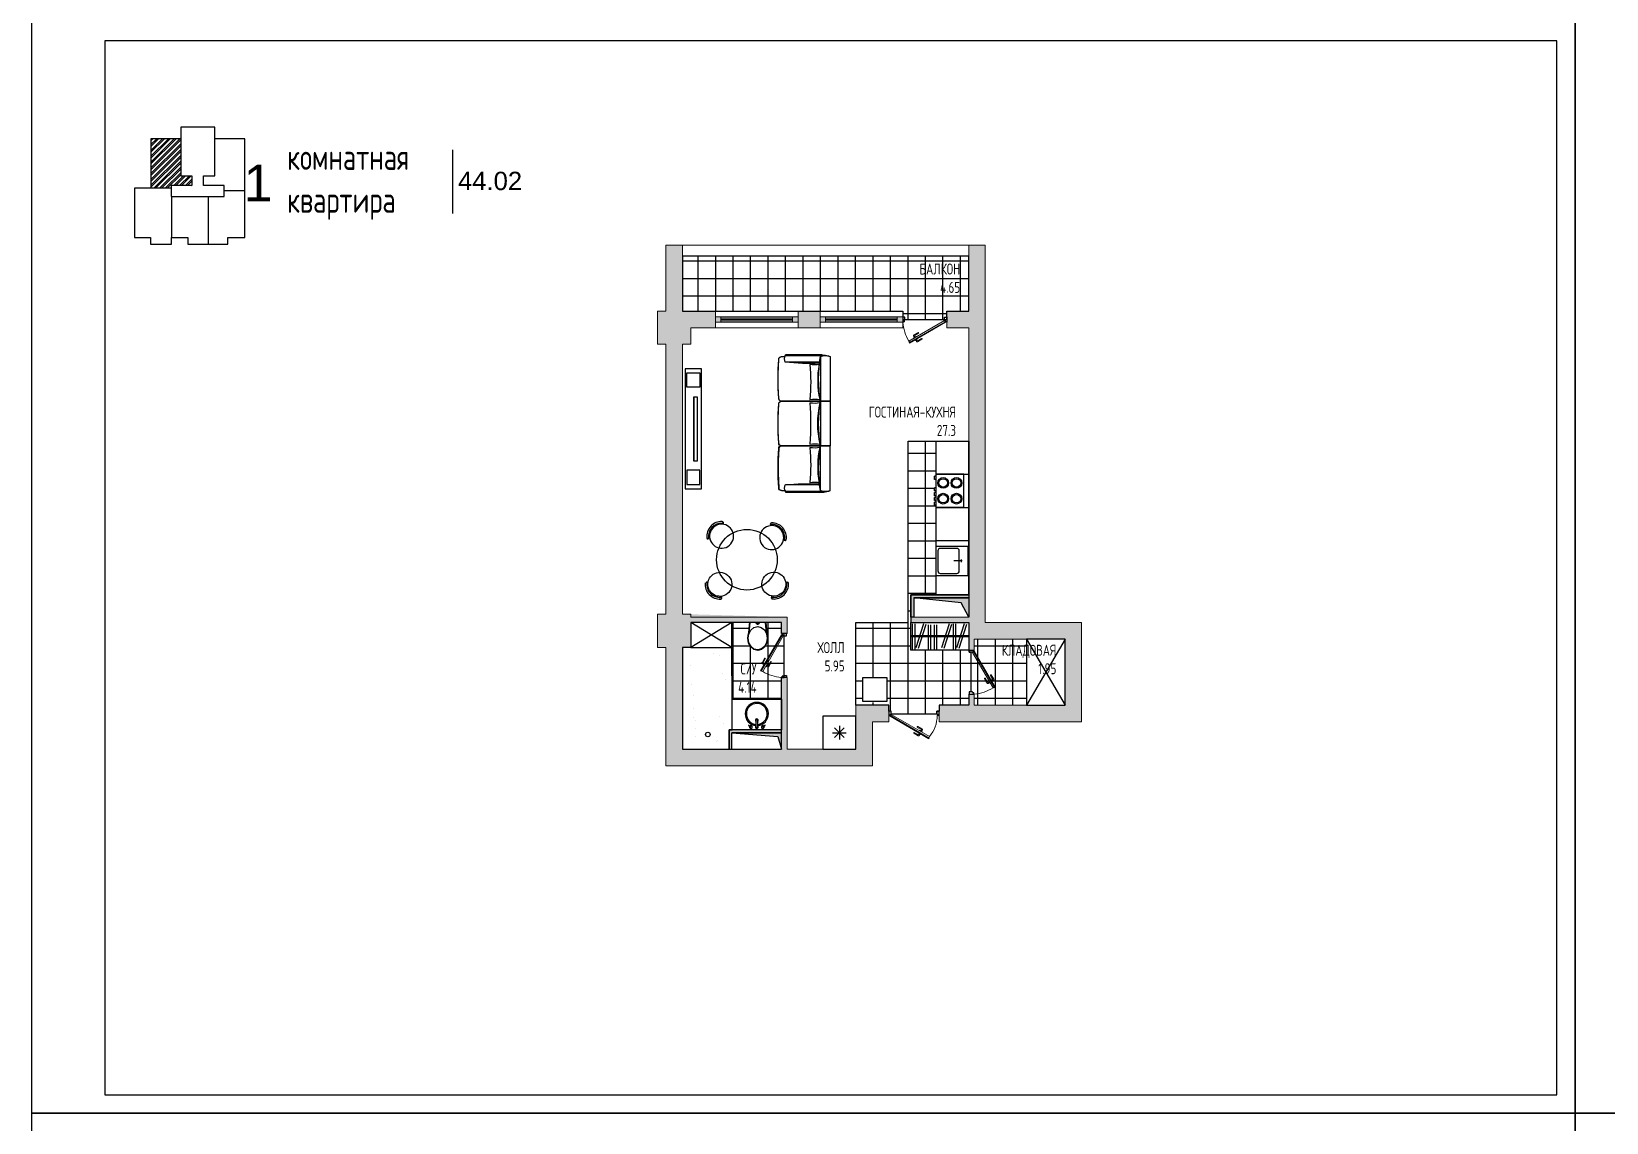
# Model space of a CAD drawing. Header units: millimetres. Extents: x -7516 to 14738, y -3327 to 3625.
# Drawn here: x 3179 to 3608, y 3028.3 to 3325.3 of the extents above; entities that cross this region are included whole.
import ezdxf

# ---------------------------------------------------------------- set-up
doc = ezdxf.new("R2010")
doc.units = ezdxf.units.MM
doc.header["$LTSCALE"] = 1.5
for name, color, linetype in [('КАНАЛЫ', 253, 'Continuous'), ('кафель', 9, 'Continuous'), ('МЕБЕЛЬ ОСНОВ', 7, 'Continuous'), ('Основные тонкие', 7, 'Continuous'), ('ПАРКЕТ', 9, 'Continuous')]:
    doc.layers.add(name, color=color, linetype=linetype)
for name, color, linetype, lineweight in [('новый план', 6, 'Continuous', 30), ('ОКНА', 130, 'Continuous', 30), ('СТЕНЫ', 30, 'Continuous', 30)]:
    doc.layers.add(name, color=color, linetype=linetype, lineweight=lineweight)
doc.styles.add('ARIAL', font='arial.ttf')
doc.styles.add('style1', font='txt.shx', dxfattribs={"width": 0.7, "height": 2.5})
doc.styles.add('СГЕНЕРИР_СТИЛЬ_1', font='txt.shx', dxfattribs={"width": 0.7})
pattern_1 = [(90, (-3907, -2194.9834), (-4.7625, 0), []), (180, (-3907, -2194.9834), (-3e-16, -4.7625), [])]

# ---------------------------------------------------------------- blocks, each defined once
blk = doc.blocks.new('двери наружные')
at = {"color": 0}
for p, q in [((3657.41, 2612.77), (3657.91, 2612.77)), ((3657.46, 2612.57), (3657.46, 2612.77)), ((3657.46, 2612.77), (3657.86, 2612.77)), ((3657.86, 2612.77), (3657.86, 2612.62)), ((3657.73, 2612.57), (3657.46, 2612.57)), ((3657.73, 2612.62), (3657.86, 2612.62)), ((3657.73, 2608.42), (3657.46, 2608.42)), ((3657.46, 2608.42), (3657.46, 2608.22)), ((3657.41, 2608.22), (3657.91, 2608.22)), ((3657.46, 2608.22), (3657.86, 2608.22)), ((3657.73, 2608.37), (3657.86, 2608.37)), ((3657.86, 2608.22), (3657.86, 2608.37))]:
    blk.add_line(p, q, dxfattribs=at)
at = {"color": 0, "lineweight": 9}
for p, q in [((3657.73, 2612.62), (3657.73, 2612.57)), ((3657.75, 2608.44), (3659.76, 2611.92)), ((3657.92, 2608.33), (3659.96, 2611.86)), ((3659.3, 2611.18), (3659.17, 2611.25)), ((3659.19, 2611), (3659.34, 2611.25)), ((3659.34, 2611.25), (3659.36, 2611.24)), ((3659.88, 2611.86), (3659.76, 2611.92)), ((3659.07, 2611.22), (3658.85, 2610.84)), ((3659.13, 2611.18), (3658.92, 2610.8)), ((3659.26, 2611.11), (3659.13, 2611.18)), ((3659.22, 2610.98), (3659.19, 2611)), ((3659.3, 2611.18), (3659.24, 2611.21)), ((3659.6, 2610.91), (3659.38, 2610.53)), ((3659.41, 2610.87), (3659.39, 2610.88)), ((3659.56, 2611.12), (3659.41, 2610.87)), ((3659.68, 2610.87), (3659.45, 2610.49)), ((3659.48, 2610.98), (3659.6, 2610.91)), ((3659.52, 2611.05), (3659.65, 2610.97)), ((3659.54, 2611.14), (3659.56, 2611.12)), ((3657.73, 2608.37), (3657.73, 2608.42)), ((3657.86, 2608.37), (3657.75, 2608.44)), ((3657.92, 2608.33), (3657.86, 2608.37))]:
    blk.add_line(p, q, dxfattribs=at)
at = {"color": 0, "lineweight": 0}
for p, q in [((3657.86, 2608.37), (3659.9, 2611.89)), ((3659.9, 2611.89), (3659.96, 2611.86))]:
    blk.add_line(p, q, dxfattribs=at)
at = {"color": 0}
blk.add_circle((3657.78, 2608.39), 0.0212, dxfattribs=at)
at = {"color": 0, "lineweight": 0}
blk.add_arc((3657.74, 2609.36), 3.26, 51.7107, 87.8927, dxfattribs=at)
at = {"color": 0, "lineweight": 9}
for centre, major_axis, start_param, end_param in [((3659.13, 2611.19), (0.0192, -0.0715), 2.356194, 3.926991), ((3658.88, 2610.82), (-0.0381, -0.0102), 5.497787, 8.63938), ((3659.42, 2610.51), (-0.0381, -0.0102), 5.497787, 8.63938), ((3659.61, 2610.91), (-0.0715, -0.0192), 2.356194, 3.926991)]:
    blk.add_ellipse(centre, major_axis=major_axis, ratio=1, start_param=start_param, end_param=end_param, dxfattribs=at)
blk = doc.blocks.new('дв.внутренние')
at = {"color": 7}
for p, q in [((3645.72, 2613.18), (3645.72, 2612.68)), ((3645.92, 2613.13), (3645.72, 2613.13)), ((3645.72, 2613.13), (3645.72, 2612.72)), ((3645.72, 2612.72), (3645.87, 2612.72)), ((3645.87, 2612.85), (3645.92, 2612.85)), ((3645.87, 2612.85), (3645.87, 2612.72)), ((3645.92, 2612.85), (3645.92, 2613.13)), ((3649.52, 2612.85), (3649.52, 2613.13)), ((3649.52, 2613.13), (3649.72, 2613.13)), ((3649.57, 2612.85), (3649.52, 2612.85)), ((3649.58, 2612.85), (3649.58, 2612.72)), ((3649.72, 2612.72), (3649.58, 2612.72)), ((3649.72, 2613.18), (3649.72, 2612.68)), ((3649.72, 2613.13), (3649.72, 2612.72))]:
    blk.add_line(p, q, dxfattribs=at)
at = {"color": 7, "lineweight": 9}
for p, q in [((3645.83, 2612.67), (3645.87, 2612.72)), ((3645.87, 2612.72), (3645.94, 2612.83)), ((3645.87, 2612.72), (3649.13, 2610.84)), ((3645.94, 2612.83), (3649.16, 2610.97)), ((3645.83, 2612.67), (3649.1, 2610.78)), ((3648.67, 2611.45), (3648.29, 2611.67)), ((3648.72, 2611.52), (3648.33, 2611.74)), ((3648.48, 2611.37), (3648.49, 2611.39)), ((3648.49, 2611.39), (3648.75, 2611.24)), ((3648.6, 2611.33), (3648.67, 2611.45)), ((3648.67, 2611.29), (3648.75, 2611.42)), ((3648.67, 2611.29), (3648.71, 2611.35)), ((3648.75, 2611.24), (3648.73, 2611.22)), ((3648.37, 2610.91), (3647.98, 2611.13)), ((3648.4, 2610.98), (3648.02, 2611.2)), ((3648.37, 2611.17), (3648.38, 2611.19)), ((3648.62, 2611.03), (3648.37, 2611.17)), ((3648.47, 2611.1), (3648.4, 2610.98)), ((3648.54, 2611.07), (3648.47, 2610.94)), ((3648.63, 2611.05), (3648.62, 2611.03)), ((3649.1, 2610.86), (3649.16, 2610.97)), ((3649.13, 2610.84), (3649.1, 2610.78))]:
    blk.add_line(p, q, dxfattribs=at)
at = {"color": 7}
blk.add_circle((3645.9, 2612.8), 0.0212, dxfattribs=at)
at = {"color": 7, "lineweight": 9}
blk.add_arc((3645.75, 2613.04), 3.99, 328.7313, 354.6558, dxfattribs=at)
for centre, major_axis, start_param, end_param in [((3648.31, 2611.7), (-0.0102, 0.0381), 5.497787, 8.63938), ((3648.68, 2611.45), (-0.0715, -0.0192), 2.356194, 3.926991), ((3648, 2611.17), (-0.0102, 0.0381), 5.497787, 8.63938), ((3648.4, 2610.97), (-0.0192, 0.0715), 2.356194, 3.926991)]:
    blk.add_ellipse(centre, major_axis=major_axis, ratio=1, start_param=start_param, end_param=end_param, dxfattribs=at)
blk = doc.blocks.new('рпр')
at = {"layer": 'МЕБЕЛЬ ОСНОВ', "color": 7}
for p, q in [((4888.37, 2986.87), (4888.15, 2984.66)), ((4888.41, 2986.97), (4888.22, 2985.01)), ((4888.28, 2985.08), (4888.46, 2986.92)), ((4888.36, 2986.84), (4888.37, 2986.92)), ((4888.37, 2986.92), (4888.41, 2986.97)), ((4888.41, 2986.97), (4888.4, 2986.81)), ((4888.41, 2986.97), (4889.54, 2986.97)), ((4888.41, 2986.97), (4889.54, 2986.97)), ((4888.46, 2986.92), (4888.41, 2986.97)), ((4889.22, 2986.08), (4888.65, 2985.63)), ((4889.88, 2986.24), (4889.22, 2986.08)), ((4889.54, 2986.97), (4890.22, 2986.97)), ((4889.6, 2986.82), (4889.54, 2986.97)), ((4890.16, 2986.82), (4889.6, 2986.82)), ((4889.7, 2986.77), (4889.87, 2986.77)), ((4889.79, 2986.7), (4889.7, 2986.77)), ((4889.87, 2986.77), (4889.73, 2986.77)), ((4889.73, 2986.77), (4890.06, 2986.77)), ((4889.96, 2986.7), (4889.79, 2986.7)), ((4890.55, 2986.07), (4889.88, 2986.24)), ((4890.06, 2986.77), (4889.96, 2986.7)), ((4890.22, 2986.97), (4890.16, 2986.82)), ((4890.22, 2986.97), (4891.33, 2986.97)), ((4891.11, 2985.61), (4890.55, 2986.07)), ((4891.33, 2986.97), (4891.28, 2986.92)), ((4891.28, 2986.92), (4891.47, 2985.08)), ((4891.33, 2986.97), (4891.37, 2986.92)), ((4891.37, 2986.57), (4891.33, 2986.97)), ((4891.37, 2986.92), (4891.4, 2986.62)), ((4891.4, 2986.62), (4891.37, 2986.57)), ((4891.37, 2986.57), (4891.37, 2986.57)), ((4888.2, 2984.98), (4888.06, 2984.13)), ((4888.06, 2984.13), (4888.19, 2983.29)), ((4888.27, 2984.94), (4888.13, 2984.13)), ((4888.13, 2984.13), (4888.26, 2983.32)), ((4888.19, 2983.29), (4888.58, 2982.57)), ((4888.24, 2985.04), (4888.2, 2984.98)), ((4888.26, 2983.32), (4888.63, 2982.63)), ((4888.65, 2985.63), (4888.27, 2984.94)), ((4891.09, 2982.61), (4891.48, 2983.3)), ((4891.48, 2984.92), (4891.11, 2985.61)), ((4891.14, 2982.55), (4891.54, 2983.26)), ((4891.61, 2984.11), (4891.48, 2984.92)), ((4891.48, 2983.3), (4891.61, 2984.11)), ((4891.55, 2984.95), (4891.51, 2985.03)), ((4891.54, 2983.26), (4891.68, 2984.11)), ((4891.68, 2984.11), (4891.55, 2984.95)), ((4888.58, 2982.57), (4889.17, 2982.09)), ((4888.63, 2982.63), (4889.19, 2982.17)), ((4889.17, 2982.09), (4889.86, 2981.92)), ((4889.19, 2982.17), (4889.86, 2982)), ((4889.86, 2982), (4890.53, 2982.16)), ((4889.86, 2981.92), (4890.55, 2982.08)), ((4890.53, 2982.16), (4891.09, 2982.61)), ((4890.55, 2982.08), (4891.14, 2982.55))]:
    blk.add_line(p, q, dxfattribs=at)
at = {"layer": 'МЕБЕЛЬ ОСНОВ', "color": 7, "ltscale": 1.5}
blk.add_lwpolyline([(4891.51, 2985.03), (4891.37, 2986.57)], dxfattribs=at)
blk = doc.blocks.new('НГ')
for p, q in [((5221.93, 3609.34), (5221.93, 3581.44)), ((5221.93, 3609.34), (5227.93, 3609.34)), ((5227.93, 3581.44), (5227.93, 3609.34)), ((5221.93, 3602.98), (5221.71, 3602.98)), ((5221.71, 3602.41), (5221.71, 3602.98)), ((5221.93, 3602.41), (5221.71, 3602.41)), ((5221.71, 3600.32), (5221.71, 3600.88)), ((5221.93, 3600.88), (5221.71, 3600.88)), ((5221.93, 3603.34), (5227.93, 3603.34)), ((5227.05, 3603.34), (5221.93, 3603.34)), ((5227.05, 3597.34), (5227.05, 3603.34)), ((5221.93, 3600.32), (5221.71, 3600.32)), ((5221.93, 3600.01), (5221.71, 3600.01)), ((5221.71, 3599.45), (5221.71, 3600.01)), ((5221.71, 3599.45), (5221.71, 3600.01)), ((5221.93, 3600.01), (5221.71, 3600.01)), ((5221.93, 3599.45), (5221.71, 3599.45)), ((5221.93, 3599.45), (5221.71, 3599.45)), ((5221.71, 3598.58), (5221.71, 3599.14)), ((5221.93, 3599.14), (5221.71, 3599.14)), ((5221.93, 3598.58), (5221.71, 3598.58)), ((5221.93, 3598.27), (5221.71, 3598.27)), ((5221.71, 3597.71), (5221.71, 3598.27)), ((5221.93, 3597.71), (5221.71, 3597.71)), ((5221.93, 3597.34), (5227.93, 3597.34)), ((5227.05, 3597.34), (5221.93, 3597.34)), ((5221.93, 3591.34), (5227.93, 3591.34)), ((5221.93, 3590.31), (5227.73, 3590.31)), ((5222.33, 3589.46), (5222.33, 3585.79)), ((5225.78, 3589.89), (5222.76, 3589.89)), ((5226.21, 3585.79), (5226.21, 3589.46)), ((5227.73, 3590.31), (5227.73, 3584.94)), ((5222.76, 3585.36), (5225.78, 3585.36))]:
    blk.add_line(p, q)
at = {"ltscale": 0.6}
for p, q in [((5226.75, 3587.62), (5225.23, 3587.62)), ((5226.55, 3587.87), (5226.55, 3587.37))]:
    blk.add_line(p, q, dxfattribs=at)
for centre, radius in [((5223.27, 3601.77), 0.974), ((5223.27, 3601.77), 0.774), ((5225.69, 3601.77), 0.974), ((5225.69, 3601.77), 0.774), ((5223.27, 3598.91), 0.974), ((5223.27, 3598.91), 0.774), ((5225.69, 3598.91), 0.974), ((5225.69, 3598.91), 0.774)]:
    blk.add_circle(centre, radius)
for centre, start, end in [((5222.76, 3589.46), 90, 180), ((5225.78, 3589.46), 0, 90), ((5222.76, 3585.79), 180, 270), ((5225.78, 3585.79), 270, 0)]:
    blk.add_arc(centre, 0.432, start, end)
at = {"layer": 'МЕБЕЛЬ ОСНОВ', "ltscale": 1.5}
for points in [[(5227.73, 3584.94), (5221.93, 3584.94)], [(5227.93, 3584.94), (5221.93, 3584.94)], [(5227.93, 3581.44), (5221.93, 3581.44)]]:
    blk.add_lwpolyline(points, dxfattribs=at)
blk = doc.blocks.new('ММ07 950х2490')
for p, q in [((-1220, 857), (-1205, 923)), ((-1214, 131), (-1214, 864)), ((-1205, 923), (-1196, 948)), ((-1196, 948), (-384, 948)), ((-1196, 948), (-384, 948)), ((-384, 948), (-384, 124)), ((-384, 124), (-384, 948)), ((426, 948), (-384, 948)), ((426, 948), (-384, 948)), ((-384, 948), (-384, 124)), ((-384, 124), (-384, 948)), ((1238, 948), (426, 948)), ((1238, 948), (426, 948)), ((426, 948), (426, 124)), ((426, 62), (426, 948)), ((426, 60), (426, 948)), ((426, 124), (426, 948)), ((1246, 923), (1238, 948)), ((1262, 857), (1246, 923)), ((1256, 131), (1256, 864)), ((-1224, 131), (-1222, 827)), ((-1224, 802), (-1224, 131)), ((-1222, 827), (-1220, 857)), ((-1214, 851), (-1214, 131)), ((-1196, 768), (-384, 768)), ((-1094, 753), (-1094, 131)), ((426, 768), (-384, 768)), ((1238, 768), (426, 768)), ((1136, 753), (1136, 131)), ((1256, 851), (1256, 131)), ((1264, 827), (1262, 857)), ((1266, 131), (1264, 827)), ((1266, 802), (1266, 131)), ((-1214, 131), (-1224, 131)), ((-1214, 131), (-1224, 131)), ((-1194, 124), (-1214, 131)), ((-1190, 42), (-1194, 124)), ((-1194, 62), (-1194, 124)), ((-1185, 33), (-1190, 42)), ((-1163, 15), (-1185, 33)), ((-1144, 12), (-1163, 15)), ((-884, 0), (-1144, 12)), ((-653, 0), (-884, 0)), ((-431, 12), (-653, 0)), ((-399, 26), (-431, 12)), ((-388, 42), (-399, 26)), ((-384, 62), (-388, 42)), ((-384, 124), (-384, 62)), ((-384, 62), (-384, 124)), ((-384, 124), (-384, 62)), ((-384, 62), (-384, 124)), ((-384, 62), (-380, 42)), ((-380, 42), (-369, 26)), ((-369, 26), (-338, 12)), ((-338, 12), (-115, 0)), ((-115, 0), (115, 0)), ((115, 0), (376, 12)), ((376, 12), (395, 15)), ((395, 15), (417, 33)), ((417, 33), (422, 42)), ((422, 42), (426, 60)), ((426, 124), (426, 62)), ((426, 62), (426, 124)), ((426, 62), (430, 42)), ((430, 42), (441, 26)), ((441, 26), (472, 12)), ((472, 12), (695, 0)), ((695, 0), (925, 0)), ((925, 0), (1186, 12)), ((1186, 12), (1205, 15)), ((1205, 15), (1227, 33)), ((1227, 33), (1232, 42)), ((1232, 42), (1236, 124)), ((1236, 124), (1256, 131)), ((1236, 62), (1236, 124)), ((1256, 131), (1266, 131)), ((1256, 131), (1266, 131))]:
    blk.add_line(p, q)
for centre, radius, start, end in [((-818, 799), 406, 158.5632, 179.5809), ((-982, 857), 233, 157.205, 202.718), ((860, 799), 406, 0.4193, 21.4364), ((1023, 857), 233, 337.2846, 22.7952), ((-789, 3321), 2586, 260.9423, 279.0128), ((-5041, 566), 3971, 353.706, 2.6744), ((-767, 2387), 1663, 260.0645, 282.2775), ((-1421, 657), 379, 347.7285, 14.0418), ((-734, -2911), 3502, 84.7961, 95.2043), ((144, 660), 567, 169.5898, 188.4269), ((21, 3321), 2586, 260.987, 279.0128), ((21, 2446), 1726, 257.4143, 282.5849), ((-913, 660), 567, 351.5741, 10.4095), ((21, -4516), 5106, 85.8125, 94.1879), ((954, 660), 567, 169.5897, 188.426), ((831, 3321), 2586, 260.9872, 279.0577), ((808, 2387), 1663, 257.7227, 279.9353), ((-103, 660), 567, 351.5743, 10.4103), ((775, -2911), 3502, 84.7959, 95.2043), ((1463, 657), 379, 165.9569, 192.2717), ((5082, 566), 3971, 177.3257, 186.294), ((-1154, 270), 152, 246.7807, 293.2228), ((-1144, 62), 50, 180.0001, 270.0116), ((-789, 4867), 4868, 265.8169, 274.1833), ((-434, 62), 50, 270.0001, 0.0001), ((-334, 62), 50, 180.0001, 270.0116), ((21, 4867), 4868, 265.817, 274.1833), ((376, 62), 50, 270.0001, 0.0116), ((476, 62), 50, 180.0001, 269.9886), ((831, 4867), 4868, 265.8171, 274.1833), ((1196, 270), 152, 246.7807, 293.2194), ((1186, 62), 50, 270.0001, 0.0116)]:
    blk.add_arc(centre, radius, start, end)
blk = doc.blocks.new('ПЕАРРН')
for p, q in [((5189.23, 3590.95), (5189.2, 3590.71)), ((5189.55, 3591.12), (5189.5, 3590.73)), ((5198.09, 3590.85), (5198.12, 3590.51)), ((5198.4, 3590.72), (5198.42, 3590.52)), ((5186.75, 3588.07), (5187.09, 3588.13)), ((5186.85, 3588.39), (5187.05, 3588.43)), ((5200.84, 3587.75), (5200.45, 3587.84)), ((5200.7, 3588.09), (5200.47, 3588.15)), ((5186.43, 3580.3), (5186.77, 3580.24)), ((5186.54, 3579.98), (5186.73, 3579.94)), ((5201.1, 3579.92), (5200.86, 3579.88)), ((5201.26, 3580.25), (5200.88, 3580.19)), ((5188.96, 3577.47), (5188.93, 3577.71)), ((5189.29, 3577.31), (5189.24, 3577.69)), ((5198.29, 3577.36), (5198.35, 3577.7)), ((5198.61, 3577.47), (5198.64, 3577.67))]:
    blk.add_line(p, q)
for points in [[(5191.42, 3588.54, 2.852439), (5189.69, 3586.44, 0.350569), (5191.42, 3588.54)], [(5198.08, 3586.15, 2.852439), (5196.17, 3588.09, 0.350569), (5198.08, 3586.15)], [(5191.11, 3579.92, -2.852439), (5189.33, 3581.99, -0.350569), (5191.11, 3579.92)], [(5198.63, 3582.05, -2.852439), (5196.58, 3580.26, -0.350569), (5198.63, 3582.05)]]:
    blk.add_lwpolyline(points, format="xyb")
blk.add_circle((5193.84, 3584.31), 5.5)
for centre, radius, start, end in [((5189.23, 3588.56), 2.68, 87.4263, 186.8806), ((5189.23, 3588.56), 2.38, 87.247, 187.0599), ((5189.35, 3591.14), 0.2, 267.247, 352.8053), ((5189.24, 3590.85), 0.409, 41.2726, 75.0976), ((5198.29, 3590.82), 0.2, 90.9501, 171.0472), ((5198.28, 3590.92), 0.2, 200.095, 271.1294), ((5198.33, 3588.34), 2.68, 351.4959, 90.9501), ((5198.33, 3588.34), 2.38, 351.3166, 91.1294), ((5186.76, 3588.27), 0.2, 186.8806, 266.9777), ((5186.66, 3588.25), 0.2, 296.0254, 7.0599), ((5200.88, 3587.95), 0.2, 171.3166, 256.8749), ((5200.6, 3588.09), 0.409, 305.3422, 339.1672), ((5188.92, 3579.85), 2.68, 174.3474, 273.8017), ((5186.35, 3580.12), 0.2, 354.1681, 65.2026), ((5188.92, 3579.85), 2.38, 174.1681, 273.981), ((5198.72, 3579.85), 2.68, 264.7811, 4.2354), ((5198.72, 3579.85), 2.38, 264.6018, 4.4147), ((5201.29, 3580.05), 0.2, 98.8564, 184.4147), ((5201, 3579.93), 0.409, 16.5641, 50.3891), ((5189.09, 3577.28), 0.2, 8.4227, 93.981), ((5188.98, 3577.57), 0.409, 286.1304, 319.9554), ((5198.48, 3577.28), 0.2, 84.6018, 155.6363), ((5198.49, 3577.38), 0.2, 184.684, 264.7811)]:
    blk.add_arc(centre, radius, start, end)

msp = doc.modelspace()

# ---------------------------------------------------------------- hatches: boundary and pattern name
at = {"layer": 'КАНАЛЫ', "ltscale": 1.5, "true_color": 0x939598}
h = msp.add_hatch(color=252, dxfattribs=at)
h.dxf.hatch_style = 1
h.paths.add_polyline_path([(3434.28, 3171.88), (3418.53, 3171.88), (3418.53, 3165.88), (3419.28, 3165.88), (3419.28, 3171.13), (3434.28, 3171.13)])
at = {"layer": 'КАНАЛЫ', "ltscale": 1.5, "true_color": 0x000000}
h = msp.add_hatch(color=18, dxfattribs=at)
h.dxf.hatch_style = 1
h.paths.add_polyline_path([(3432.21, 3169.77), (3434.28, 3165.88), (3434.28, 3171.13), (3419.28, 3171.13)])
at = {"layer": 'КАНАЛЫ', "ltscale": 1.5, "true_color": 0x939598}
h = msp.add_hatch(color=252, dxfattribs=at)
h.dxf.hatch_style = 1
h.paths.add_polyline_path([(3383.28, 3135.13), (3369.03, 3135.13), (3369.03, 3129.88), (3369.78, 3129.88), (3369.78, 3134.38), (3383.28, 3134.38)])
at = {"layer": 'КАНАЛЫ', "ltscale": 1.5, "true_color": 0x6b6d70}
h = msp.add_hatch(color=251, dxfattribs=at)
h.dxf.hatch_style = 1
h.paths.add_polyline_path([(3383.28, 3134.38), (3369.78, 3134.38), (3382.24, 3133.33), (3383.28, 3129.88)])
at = {"layer": 'МЕБЕЛЬ ОСНОВ', "ltscale": 1.5, "true_color": 0x939598}
h = msp.add_hatch(dxfattribs=at)
h.set_pattern_fill('ANSI32', color=252, scale=0.117607)
h.set_pattern_definition([(45, (-1632.6732, -385.2608), (-0.79210748, 0.79210748), []), (45, (-1632.1451, -385.2608), (-0.79210748, 0.79210748), [])])
h.paths.add_polyline_path([(3211.49, 3296.1), (3211.49, 3282.6), (3217.03, 3282.6), (3217.03, 3283.34), (3222.63, 3283.34), (3222.63, 3285.99), (3219.61, 3285.99), (3219.61, 3296.1)])
h = msp.add_hatch(dxfattribs=at)
h.set_pattern_fill('ANSI37', color=252, scale=1.5, angle=45)
h.set_pattern_definition(pattern_1)
h.paths.add_polyline_path([(3434.28, 3264.13), (3356.28, 3264.13), (3356.28, 3249.13), (3416.28, 3249.13), (3416.28, 3247.49), (3416.88, 3247.49), (3416.88, 3246.88), (3427.68, 3246.88), (3427.68, 3247.49), (3428.28, 3247.49), (3428.28, 3249.13), (3434.28, 3249.13)])
at = {"layer": 'МЕБЕЛЬ ОСНОВ', "ltscale": 1.5, "true_color": 0x636466}
h = msp.add_hatch(color=251, dxfattribs=at)
h.dxf.hatch_style = 1
h.paths.add_polyline_path([(3366.78, 3247.63), (3365.28, 3247.63), (3365.28, 3246.13), (3366.78, 3246.13)])
h.paths.add_polyline_path([(3387.78, 3247.63), (3386.28, 3247.63), (3386.28, 3246.13), (3387.78, 3246.13)])
h.paths.add_polyline_path([(3395.28, 3247.63), (3393.78, 3247.63), (3393.78, 3246.13), (3395.28, 3246.13)])
h.paths.add_polyline_path([(3414.78, 3247.63), (3414.78, 3246.13), (3416.28, 3246.13), (3416.28, 3246.28), (3416.28, 3246.28), (3416.28, 3247.49), (3416.28, 3247.63)])
at = {"layer": 'МЕБЕЛЬ ОСНОВ', "ltscale": 1.5, "true_color": 0x939598}
h = msp.add_hatch(dxfattribs=at)
h.set_pattern_fill('ANSI37', color=252, scale=1.5, angle=45)
h.set_pattern_definition(pattern_1)
edge = h.paths.add_edge_path()
edge.add_line((3450.03, 3159.88), (3435.78, 3159.88))
edge.add_line((3435.78, 3159.88), (3435.78, 3156.88))
edge.add_line((3435.78, 3156.88), (3434.42, 3156.88))
edge.add_line((3434.42, 3156.88), (3434.42, 3156.28))
edge.add_line((3434.42, 3156.28), (3434.84, 3156.28))
edge.add_line((3434.84, 3156.28), (3435.25, 3156.28))
edge.add_line((3435.25, 3156.28), (3435.25, 3156.33))
edge.add_line((3435.25, 3156.33), (3440.88, 3146.57))
edge.add_line((3440.88, 3146.57), (3440.88, 3146.57))
edge.add_arc((3434.67, 3156.8), 11.97, 275.3442, 301.2687, ccw=False)
edge.add_line((3435.79, 3144.88), (3435.79, 3141.88))
edge.add_line((3435.79, 3141.88), (3450.03, 3141.88))
edge.add_line((3450.03, 3141.88), (3450.03, 3159.88))
h.paths.add_polyline_path([(3440.41, 3148.59), (3440.48, 3148.63), (3440.29, 3148.96), (3440.22, 3148.92)], flags=16)
edge = h.paths.add_edge_path(flags=16)
edge.add_ellipse((3440.88, 3148.84), major_axis=(-0.157, 0.157), ratio=1, start_angle=164.9999, end_angle=254.9999, ccw=False)
edge.add_line((3441.11, 3148.71), (3440.99, 3148.65))
edge.add_ellipse((3440.88, 3148.84), major_axis=(-0.157, 0.157), ratio=1, start_angle=164.9999, end_angle=254.9999)
edge.add_line((3441.14, 3148.84), (3441.07, 3148.95))
edge = h.paths.add_edge_path(flags=16)
edge.add_line((3435.64, 3156.44), (3435.4, 3156.43))
edge.add_arc((3435.4, 3156.37), 0.0637, -180, 89.9999, ccw=False)
edge.add_arc((3435.4, 3156.37), 0.0637, 89.9999, 180, ccw=False)
edge.add_line((3435.4, 3156.43), (3435.25, 3156.44))
edge.add_line((3435.25, 3156.44), (3435.59, 3156.44))
edge.add_line((3435.59, 3156.44), (3435.63, 3156.46))
edge.add_line((3435.63, 3156.46), (3435.64, 3156.44))
edge = h.paths.add_edge_path(flags=17)
edge.add_ellipse((3438.69, 3149.12), major_axis=(0.0838, 0.0838), ratio=1, start_angle=-15.0001, end_angle=164.9999, ccw=False)
edge.add_line((3438.79, 3149.17), (3439.45, 3148.03))
edge.add_line((3439.45, 3148.03), (3439.82, 3148.25))
edge.add_line((3439.82, 3148.25), (3439.63, 3148.58))
edge.add_line((3439.63, 3148.58), (3435.27, 3156.28))
edge.add_line((3435.27, 3156.28), (3434.84, 3156.28))
edge.add_line((3434.84, 3156.28), (3434.84, 3145.48))
edge.add_line((3434.84, 3145.48), (3435.26, 3145.48))
edge.add_line((3435.26, 3145.48), (3435.63, 3145.33))
edge.add_line((3435.63, 3145.33), (3435.63, 3144.88))
edge.add_line((3435.63, 3144.88), (3435.79, 3144.88))
edge.add_arc((3434.67, 3156.8), 11.97, 275.3442, 301.2688)
edge.add_line((3440.88, 3146.57), (3440.14, 3147.86))
edge.add_line((3440.14, 3147.86), (3440.07, 3147.82))
edge.add_line((3440.07, 3147.82), (3439.94, 3148.04))
edge.add_line((3439.94, 3148.04), (3439.77, 3147.94))
edge.add_line((3439.77, 3147.94), (3439.45, 3147.76))
edge.add_ellipse((3439.45, 3148.01), major_axis=(0.157, 0.157), ratio=1, start_angle=164.9999, end_angle=254.9999, ccw=False)
edge.add_line((3439.26, 3147.9), (3438.59, 3149.06))
h.paths.add_polyline_path([(3405.4, 3142.91), (3405.4, 3149.46), (3411.94, 3149.46), (3411.94, 3142.91)])
h.paths.add_polyline_path([(3434.84, 3156.28), (3434.42, 3156.28), (3434.42, 3156.88), (3434.28, 3156.88), (3418.53, 3156.88), (3418.53, 3164.38), (3418.53, 3171.88), (3425.28, 3171.88), (3425.28, 3196.29), (3424.95, 3196.29), (3424.95, 3197.14), (3425.28, 3197.14), (3425.28, 3197.59), (3424.95, 3197.59), (3424.95, 3198.44), (3425.28, 3198.44), (3425.28, 3198.9), (3424.95, 3198.9), (3424.95, 3199.74), (3425.28, 3199.74), (3425.28, 3200.2), (3424.95, 3200.2), (3424.95, 3201.05), (3425.28, 3201.05), (3425.28, 3203.35), (3424.95, 3203.35), (3424.95, 3204.19), (3425.28, 3204.19), (3425.28, 3213.73), (3417.78, 3213.73), (3417.78, 3164.38), (3403.53, 3164.38), (3403.53, 3141.88), (3412.53, 3141.88), (3412.53, 3140.24), (3413.13, 3140.24), (3413.13, 3139.41), (3425.58, 3139.41), (3425.58, 3139.82), (3425.58, 3140.24), (3426.18, 3140.24), (3426.18, 3141.88), (3434.28, 3141.88), (3434.28, 3144.88), (3434.42, 3144.88), (3434.42, 3145.48), (3434.42, 3145.48), (3434.84, 3145.48)])
edge = h.paths.add_edge_path()
edge.add_line((3405.4, 3144.03), (3405.4, 3147.68))
edge.add_arc((3408.12, 3145.86), 3.27, 146.1244, 213.8756)
edge = h.paths.add_edge_path()
edge.add_line((3409.54, 3142.91), (3406.69, 3142.91))
edge.add_arc((3408.12, 3145.86), 3.27, 244.1394, 295.8606)
h = msp.add_hatch(dxfattribs=at)
h.set_pattern_fill('ANSI37', color=252, scale=1.5, angle=45)
h.set_pattern_definition(pattern_1)
h.paths.add_polyline_path([(3376.81, 3156.8), (3375.77, 3157.04), (3374.88, 3157.75), (3374.28, 3158.82), (3374.07, 3160.08), (3374.27, 3161.35), (3374.34, 3161.47), (3374.54, 3163.78), (3374.49, 3163.85), (3374.54, 3164.38), (3369.78, 3164.38), (3369.79, 3143.53), (3383.28, 3143.53), (3383.28, 3149.38), (3383.28, 3149.38), (3384.03, 3149.38), (3384.03, 3161.38), (3383.28, 3161.38), (3383.28, 3161.38), (3383.28, 3164.38), (3378.98, 3164.38), (3378.98, 3164.38), (3379.04, 3164.31), (3379.05, 3164.21), (3379.37, 3160.92), (3379.51, 3160.13), (3379.31, 3158.86), (3378.72, 3157.78), (3377.85, 3157.06)])
at = {"layer": 'ОКНА', "ltscale": 1.5, "true_color": 0x939598}
h = msp.add_hatch(color=252, dxfattribs=at)
h.dxf.hatch_style = 1
h.paths.add_polyline_path([(3383.28, 3129.88), (3383.28, 3149.38), (3384.78, 3149.38), (3384.78, 3129.88), (3403.53, 3129.88), (3403.53, 3141.88), (3412.53, 3141.88), (3412.53, 3137.38), (3408.03, 3137.38), (3408.03, 3125.38), (3403.53, 3125.38), (3351.78, 3125.38), (3351.78, 3157.63), (3349.53, 3157.63), (3349.53, 3166.63), (3351.78, 3166.63), (3351.78, 3240.13), (3349.53, 3240.13), (3349.53, 3249.13), (3351.78, 3249.13), (3351.78, 3267.13), (3356.28, 3267.13), (3356.28, 3249.13), (3365.28, 3249.13), (3365.28, 3244.63), (3358.53, 3244.63), (3358.53, 3240.13), (3356.28, 3240.13), (3356.28, 3166.63), (3358.53, 3166.63), (3384.78, 3165.88), (3384.78, 3161.38), (3383.28, 3161.38), (3383.28, 3164.38), (3358.53, 3164.38), (3358.53, 3157.63), (3356.28, 3157.63), (3356.28, 3129.88)])
h = msp.add_hatch(color=252, dxfattribs=at)
h.dxf.hatch_style = 1
h.paths.add_polyline_path([(3465.03, 3164.38), (3438.78, 3164.38), (3438.78, 3267.13), (3434.28, 3267.13), (3434.28, 3249.13), (3428.28, 3249.13), (3428.28, 3244.63), (3434.28, 3244.63), (3434.28, 3165.88), (3418.53, 3165.88), (3418.53, 3164.38), (3434.28, 3164.38), (3434.28, 3156.88), (3435.78, 3156.88), (3435.78, 3159.88), (3460.53, 3159.88), (3460.53, 3141.88), (3435.79, 3141.88), (3435.79, 3144.88), (3434.28, 3144.88), (3434.28, 3141.88), (3426.18, 3141.88), (3426.18, 3137.38), (3465.03, 3137.38)])
h = msp.add_hatch(color=252, dxfattribs=at)
h.dxf.hatch_style = 1
h.paths.add_polyline_path([(3387.78, 3249.13), (3387.78, 3244.63), (3393.78, 3244.63), (3393.78, 3249.13)])

# ---------------------------------------------------------------- linework, layer by layer
at = {"color": 252, "lineweight": 0, "true_color": 0x939598}
for p, q in [((3366.78, 3247.63), (3386.28, 3247.63)), ((3395.28, 3247.63), (3414.78, 3247.63)), ((3366.78, 3247.26), (3386.28, 3247.26)), ((3366.78, 3246.88), (3386.28, 3246.88)), ((3366.78, 3246.51), (3386.28, 3246.51)), ((3366.78, 3246.13), (3386.28, 3246.13)), ((3395.28, 3247.26), (3414.78, 3247.26)), ((3395.28, 3246.88), (3414.78, 3246.88)), ((3395.28, 3246.51), (3414.78, 3246.51)), ((3395.28, 3246.13), (3414.78, 3246.13))]:
    msp.add_line(p, q, dxfattribs=at)
at = {"ltscale": 10}
for p, q in [((3361.49, 3200.77), (3361.49, 3233.49)), ((3359.38, 3225.82), (3359.38, 3208.27))]:
    msp.add_line(p, q, dxfattribs=at)
for p, q in [((3418.9, 3164), (3418.9, 3157.14)), ((3419.56, 3164), (3419.56, 3157.14)), ((3421.91, 3164.04), (3419.82, 3157.51)), ((3422.54, 3163.84), (3420.46, 3157.31)), ((3423.19, 3163.8), (3423.19, 3156.95)), ((3423.86, 3163.8), (3423.86, 3156.95)), ((3424.83, 3163.8), (3424.83, 3156.95)), ((3425.49, 3163.8), (3425.49, 3156.95)), ((3428.9, 3164.04), (3426.82, 3157.51)), ((3429.53, 3163.84), (3427.45, 3157.31)), ((3430.03, 3164), (3430.03, 3157.14)), ((3430.7, 3164), (3430.7, 3157.14)), ((3433.04, 3164.04), (3430.96, 3157.51)), ((3433.67, 3163.84), (3431.59, 3157.31)), ((3434.28, 3160.78), (3418.53, 3160.78)), ((3418.53, 3160.59), (3434.28, 3160.59)), ((3399.03, 3136.23), (3399.03, 3132.53)), ((3397.18, 3134.38), (3400.88, 3134.38)), ((3400.34, 3135.69), (3397.72, 3133.07)), ((3400.34, 3133.07), (3397.72, 3135.69))]:
    msp.add_line(p, q)
at = {"color": 18, "true_color": 0x000000}
for points in [[(3178.98, 3030.78), (3599.48, 3030.78), (3599.48, 3327.78), (3178.98, 3327.78)], [(3599.48, 3030.78), (4019.98, 3030.78), (4019.98, 3327.78), (3599.48, 3327.78)], [(3178.98, 2733.78), (3599.48, 2733.78), (3599.48, 3030.78), (3178.98, 3030.78)], [(3599.48, 2733.78), (4019.98, 2733.78), (4019.98, 3030.78), (3599.48, 3030.78)]]:
    msp.add_lwpolyline(points, close=True, dxfattribs=at)
at = {"color": 252, "lineweight": 0, "true_color": 0x939598}
for points in [[(3366.78, 3246.13), (3365.28, 3246.13), (3365.28, 3247.63), (3366.78, 3247.63)], [(3387.78, 3246.13), (3386.28, 3246.13), (3386.28, 3247.63), (3387.78, 3247.63)], [(3395.28, 3246.13), (3393.78, 3246.13), (3393.78, 3247.63), (3395.28, 3247.63)], [(3416.28, 3246.13), (3414.78, 3246.13), (3414.78, 3247.63), (3416.28, 3247.63)]]:
    msp.add_lwpolyline(points, close=True, dxfattribs=at)
at = {"ltscale": 10}
for points in [[(3361.04, 3228.42), (3357.44, 3228.42), (3357.44, 3232.32), (3361.04, 3232.32)], [(3361.04, 3205.83), (3357.44, 3205.83), (3357.44, 3201.93), (3361.04, 3201.93)]]:
    msp.add_lwpolyline(points, close=True, dxfattribs=at)
msp.add_lwpolyline([(3418.53, 3164.38), (3434.28, 3164.38), (3434.28, 3156.88), (3418.53, 3156.88)], close=True)
at = {"layer": 'КАНАЛЫ', "ltscale": 1.5}
for points in [[(3434.28, 3171.88), (3434.28, 3171.13), (3419.28, 3171.13), (3419.28, 3165.88), (3418.53, 3165.88), (3418.53, 3171.88), (3434.28, 3171.88)], [(3383.28, 3134.38), (3383.28, 3135.13), (3369.03, 3135.13), (3369.03, 3129.88), (3369.78, 3129.88), (3369.78, 3134.38), (3383.28, 3134.38)], [(3383.28, 3129.88), (3383.28, 3134.38), (3369.78, 3134.38), (3382.24, 3133.33), (3383.28, 3129.88)]]:
    msp.add_lwpolyline(points, dxfattribs=at)
at = {"layer": 'КАНАЛЫ', "color": 18, "ltscale": 1.5, "true_color": 0x000000}
msp.add_lwpolyline([(3434.28, 3171.13), (3434.28, 3165.88), (3432.21, 3169.77), (3419.28, 3171.13), (3434.28, 3171.13)], dxfattribs=at)
at = {"layer": 'кафель', "ltscale": 1.5}
for points in [[(3434.28, 3249.13), (3434.28, 3264.13), (3356.28, 3264.13), (3356.28, 3249.13), (3416.28, 3249.13), (3416.28, 3246.88), (3428.28, 3246.88), (3428.28, 3249.13), (3434.28, 3249.13)], [(3413.13, 3139.41), (3413.13, 3140.24), (3412.53, 3140.24), (3412.53, 3141.88), (3403.53, 3141.88), (3403.53, 3164.38), (3417.78, 3164.38), (3417.78, 3213.73), (3434.28, 3213.73), (3434.28, 3171.88), (3418.53, 3171.88), (3418.53, 3164.38), (3434.28, 3164.38), (3434.28, 3156.88), (3434.42, 3156.88), (3434.42, 3156.28), (3434.84, 3156.28), (3434.84, 3145.48), (3434.42, 3145.48), (3434.42, 3144.88), (3434.28, 3144.88), (3434.28, 3141.88), (3426.18, 3141.88), (3426.18, 3140.24), (3425.58, 3140.24), (3425.58, 3139.82), (3425.58, 3139.41), (3413.13, 3139.41)], [(3384.03, 3149.38), (3384.03, 3161.38), (3383.28, 3161.38), (3383.28, 3164.38), (3358.53, 3164.38), (3358.53, 3157.63), (3356.28, 3157.63), (3356.28, 3129.88), (3383.28, 3129.88), (3383.28, 3149.38), (3384.03, 3149.38)]]:
    msp.add_lwpolyline(points, dxfattribs=at)
at = {"layer": 'МЕБЕЛЬ ОСНОВ', "ltscale": 1.5}
for points in [[(3219.61, 3296.1), (3211.49, 3296.1), (3211.49, 3282.6), (3207.07, 3282.6), (3207.07, 3269.17), (3211.35, 3269.17), (3211.35, 3267.4), (3217.1, 3267.4), (3217.1, 3269.17), (3221.53, 3269.17), (3221.53, 3267.4), (3232.44, 3267.4), (3232.44, 3269.17), (3237.09, 3269.17), (3237.09, 3296.03), (3228.9, 3296.03), (3228.9, 3299.27), (3219.61, 3299.27), (3219.61, 3296.1)], [(3219.61, 3296.1), (3219.61, 3285.99), (3222.63, 3285.99), (3222.63, 3283.34), (3217.03, 3283.34), (3217.03, 3282.6), (3211.49, 3282.6)], [(3231.48, 3282.01), (3231.48, 3283.34), (3225.8, 3283.34), (3225.8, 3285.99), (3228.9, 3285.99), (3228.9, 3296.03)], [(3293.67, 3293.11), (3293.67, 3275.77)], [(3217.03, 3282.6), (3217.03, 3280.39), (3217.1, 3280.39), (3217.1, 3269.17)], [(3227.13, 3280.39), (3231.48, 3280.39), (3231.48, 3282.01), (3237.09, 3282.01)], [(3217.1, 3280.39), (3227.13, 3280.39), (3227.13, 3267.4)], [(3359.38, 3225.82), (3360.28, 3225.82), (3360.28, 3208.27), (3359.38, 3208.27), (3359.38, 3225.82)], [(3369.78, 3157.63), (3358.53, 3164.38)], [(3369.78, 3164.38), (3358.53, 3157.63)], [(3358.54, 3157.63), (3369.78, 3157.63)]]:
    msp.add_lwpolyline(points, dxfattribs=at)
for points in [[(3361.49, 3200.77), (3361.49, 3233.49), (3356.99, 3233.49), (3356.99, 3200.77)], [(3358.53, 3164.38), (3358.54, 3157.63), (3356.28, 3157.63), (3356.28, 3129.88), (3369.03, 3129.88), (3369.03, 3135.13), (3369.79, 3135.13), (3369.78, 3164.38)], [(3405.4, 3142.91), (3405.4, 3149.46), (3411.94, 3149.46), (3411.94, 3142.91)], [(3403.53, 3138.88), (3394.53, 3138.88), (3394.53, 3129.88), (3403.53, 3129.88)]]:
    msp.add_lwpolyline(points, close=True, dxfattribs=at)
at = {"layer": 'МЕБЕЛЬ ОСНОВ', "ltscale": 600, "const_width": 0.00159}
for points in [[(3363.18, 3130.53), (3362.68, 3130.58), (3361.7, 3130.74), (3360.94, 3130.97), (3360.35, 3131.27), (3359.91, 3131.62), (3359.6, 3132.03), (3359.4, 3132.45), (3359.24, 3132.87), (3359.12, 3133.32), (3359.04, 3133.8), (3358.98, 3134.29), (3358.96, 3134.82), (3358.96, 3135.37), (3358.98, 3135.96), (3359.02, 3136.59), (3359.08, 3137.24), (3359.15, 3137.93), (3359.22, 3138.66), (3359.29, 3139.4), (3359.35, 3140.17), (3359.39, 3140.97), (3359.4, 3141.78), (3359.38, 3142.6), (3359.33, 3143.44), (3359.24, 3144.28), (3359.13, 3145.12), (3359.01, 3145.94), (3358.87, 3146.75), (3358.74, 3147.51), (3358.61, 3148.23), (3358.49, 3148.9), (3358.39, 3149.53), (3358.35, 3151.07), (3358.31, 3151.57), (3358.31, 3152.06), (3358.36, 3152.53), (3358.45, 3152.99), (3358.6, 3153.44), (3358.8, 3153.89), (3359.08, 3154.35), (3359.46, 3154.82), (3359.98, 3155.26), (3360.66, 3155.65), (3361.52, 3155.98), (3362.6, 3156.23), (3363.28, 3156.3), (3363.85, 3156.23), (3364.93, 3155.98), (3365.8, 3155.65), (3366.48, 3155.26), (3367, 3154.82), (3367.38, 3154.35), (3367.65, 3153.89), (3367.86, 3153.44), (3368.01, 3152.99), (3368.1, 3152.53), (3368.15, 3152.06), (3368.15, 3151.57), (3368.11, 3151.06), (3368.02, 3149.53), (3367.93, 3148.9), (3367.81, 3148.23), (3367.68, 3147.51), (3367.54, 3146.75), (3367.41, 3145.94), (3367.28, 3145.12), (3367.17, 3144.28), (3367.09, 3143.44), (3367.03, 3142.6), (3367.02, 3141.78), (3367.03, 3140.97), (3367.07, 3140.17), (3367.13, 3139.4), (3367.2, 3138.66), (3367.27, 3137.93), (3367.34, 3137.24), (3367.4, 3136.59), (3367.44, 3135.96), (3367.46, 3135.37), (3367.46, 3134.82), (3367.43, 3134.29), (3367.38, 3133.8), (3367.3, 3133.32), (3367.18, 3132.87), (3367.02, 3132.45), (3366.81, 3132.03), (3366.51, 3131.62), (3366.07, 3131.27), (3365.48, 3130.97), (3364.71, 3130.74), (3363.74, 3130.58)], [(3363.24, 3131.33), (3362.78, 3131.36), (3361.88, 3131.52), (3361.23, 3131.71), (3360.78, 3131.94), (3360.49, 3132.18), (3360.28, 3132.45), (3360.13, 3132.76), (3360, 3133.11), (3359.9, 3133.49), (3359.82, 3133.91), (3359.78, 3134.35), (3359.75, 3134.84), (3359.75, 3135.36), (3359.77, 3135.92), (3359.81, 3136.52), (3359.87, 3137.17), (3359.94, 3137.86), (3360.01, 3138.58), (3360.08, 3139.34), (3360.14, 3140.13), (3360.18, 3140.94), (3360.19, 3141.78), (3360.18, 3142.63), (3360.12, 3143.5), (3360.03, 3144.37), (3359.92, 3145.23), (3359.79, 3146.07), (3359.66, 3146.88), (3359.52, 3147.65), (3359.39, 3148.37), (3359.28, 3149.03), (3359.19, 3149.6), (3359.14, 3151.11), (3359.11, 3151.6), (3359.11, 3152.02), (3359.14, 3152.42), (3359.22, 3152.79), (3359.34, 3153.15), (3359.51, 3153.52), (3359.73, 3153.9), (3360.03, 3154.26), (3360.44, 3154.61), (3361, 3154.93), (3361.76, 3155.22), (3362.74, 3155.45), (3363.28, 3155.51), (3363.72, 3155.45), (3364.7, 3155.22), (3365.46, 3154.93), (3366.02, 3154.61), (3366.43, 3154.26), (3366.73, 3153.9), (3366.95, 3153.52), (3367.12, 3153.15), (3367.24, 3152.79), (3367.31, 3152.42), (3367.35, 3152.02), (3367.35, 3151.6), (3367.32, 3151.11), (3367.23, 3149.61), (3367.14, 3149.03), (3367.03, 3148.37), (3366.9, 3147.65), (3366.76, 3146.88), (3366.63, 3146.07), (3366.5, 3145.23), (3366.39, 3144.37), (3366.3, 3143.5), (3366.24, 3142.63), (3366.22, 3141.78), (3366.24, 3140.94), (3366.28, 3140.13), (3366.34, 3139.34), (3366.41, 3138.58), (3366.48, 3137.86), (3366.55, 3137.17), (3366.6, 3136.52), (3366.64, 3135.92), (3366.67, 3135.36), (3366.67, 3134.84), (3366.64, 3134.35), (3366.59, 3133.91), (3366.52, 3133.49), (3366.42, 3133.11), (3366.29, 3132.76), (3366.14, 3132.45), (3365.93, 3132.18), (3365.63, 3131.94), (3365.19, 3131.71), (3364.53, 3131.52), (3363.64, 3131.36)]]:
    msp.add_lwpolyline(points, close=True, dxfattribs=at)
at = {"layer": 'МЕБЕЛЬ ОСНОВ', "ltscale": 5}
msp.add_lwpolyline([(3383.29, 3135.13), (3369.79, 3135.13), (3369.79, 3143.53), (3383.29, 3143.53)], close=True, dxfattribs=at)
for points in [[(3376.37, 3135.94), (3376.37, 3137.83)], [(3376.73, 3137.83), (3376.73, 3135.94)]]:
    msp.add_lwpolyline(points, dxfattribs=at)
at = {"layer": 'МЕБЕЛЬ ОСНОВ', "ltscale": 600}
msp.add_circle((3363.21, 3133.91), 0.615, dxfattribs=at)
at = {"layer": 'МЕБЕЛЬ ОСНОВ', "ltscale": 5}
for centre, radius, start, end in [((3376.54, 3139.5), 3.15, 273.394, 266.9711), ((3376.54, 3139.5), 2.85, 273.7518, 266.6519), ((3373.78, 3135.09), 1.39, 35.0868, 70.4822), ((3375.38, 3137.2), 1.39, 215.0868, 250.4822), ((3374.92, 3135.94), 0.382, 158.6088, 138.695), ((3376.54, 3137.8), 0.382, 299.2508, 244.1432), ((3376.54, 3135.94), 0.382, 115.8568, 60.7492), ((3376.54, 3137.8), 0.299, 308.5718, 236.1865), ((3376.55, 3137.83), 0.176, 0, 180), ((3378.19, 3135.94), 0.382, 41.305, 21.3912), ((3379.32, 3135.09), 1.39, 109.5178, 144.9132), ((3377.72, 3137.2), 1.39, 289.5178, 324.9132), ((3376.55, 3135.94), 0.176, 180, 0)]:
    msp.add_arc(centre, radius, start, end, dxfattribs=at)
at = {"layer": 'ОКНА', "color": 252, "lineweight": 0, "ltscale": 1.5, "true_color": 0x939598}
for points in [[(3387.78, 3247.63), (3365.28, 3247.63), (3365.28, 3246.13), (3387.78, 3246.13)], [(3416.28, 3247.64), (3393.78, 3247.64), (3393.78, 3246.13), (3416.28, 3246.13)]]:
    msp.add_lwpolyline(points, close=True, dxfattribs=at)
at = {"layer": 'Основные тонкие'}
msp.add_lwpolyline([(3198.98, 3035.78), (3594.48, 3035.78), (3594.48, 3322.78), (3198.98, 3322.78)], close=True, dxfattribs=at)
at = {"layer": 'ПАРКЕТ', "ltscale": 1.5}
for points in [[(3460.53, 3159.88), (3450.03, 3159.88), (3450.03, 3141.88), (3460.53, 3141.88), (3460.53, 3159.88)], [(3460.53, 3159.88), (3450.03, 3141.88)], [(3450.03, 3159.88), (3460.53, 3141.88)]]:
    msp.add_lwpolyline(points, dxfattribs=at)
at = {"layer": 'СТЕНЫ', "color": 252, "lineweight": 0, "ltscale": 1.5, "true_color": 0x939598}
for points in [[(3358.53, 3244.63), (3365.28, 3244.63), (3365.28, 3249.13), (3356.28, 3249.13), (3356.28, 3267.13), (3351.78, 3267.13), (3351.78, 3249.13), (3349.53, 3249.13), (3349.53, 3240.13), (3351.78, 3240.13), (3351.78, 3166.63), (3349.53, 3166.63), (3349.53, 3157.63), (3351.78, 3157.63), (3351.78, 3125.38), (3403.53, 3125.38), (3403.53, 3125.38), (3408.03, 3125.38), (3408.03, 3137.38), (3412.53, 3137.38), (3412.53, 3141.88), (3403.53, 3141.88), (3403.53, 3129.88), (3384.78, 3129.88), (3384.78, 3149.38), (3383.28, 3149.38), (3383.28, 3129.88), (3356.28, 3129.88), (3356.28, 3157.63), (3358.53, 3157.63), (3358.53, 3164.38), (3383.28, 3164.38), (3383.28, 3161.38), (3384.78, 3161.38), (3384.78, 3165.88), (3358.53, 3165.88), (3358.53, 3166.63), (3356.28, 3166.63), (3356.28, 3240.13), (3358.53, 3240.13), (3358.53, 3244.63)], [(3356.28, 3264.13), (3356.28, 3267.13), (3434.28, 3267.13), (3434.28, 3264.13), (3356.28, 3264.13)], [(3428.28, 3249.13), (3434.28, 3249.13), (3434.28, 3267.13), (3438.78, 3267.13), (3438.78, 3249.13), (3438.78, 3164.38), (3465.03, 3164.38), (3465.03, 3137.38), (3426.18, 3137.38), (3426.18, 3141.88), (3434.28, 3141.88), (3434.28, 3144.88), (3435.79, 3144.88), (3435.79, 3141.88), (3460.53, 3141.88), (3460.53, 3159.88), (3435.78, 3159.88), (3435.78, 3156.88), (3434.28, 3156.88), (3434.28, 3164.38), (3418.53, 3164.38), (3418.53, 3165.88), (3434.28, 3165.88), (3434.28, 3244.63), (3428.28, 3244.63), (3428.28, 3249.13)]]:
    msp.add_lwpolyline(points, dxfattribs=at)
for points in [[(3387.78, 3249.13), (3365.28, 3249.13), (3365.28, 3244.63), (3387.78, 3244.63)], [(3393.78, 3249.13), (3387.78, 3249.13), (3387.78, 3244.63), (3393.78, 3244.63)], [(3416.28, 3249.13), (3393.78, 3249.13), (3393.78, 3244.63), (3416.28, 3244.63)]]:
    msp.add_lwpolyline(points, close=True, dxfattribs=at)

# ---------------------------------------------------------------- block references
at = {"layer": 'МЕБЕЛЬ ОСНОВ', "xscale": -0.01500000000000001, "yscale": 0.015, "zscale": 0.015, "rotation": 269.9999059321348}
msp.add_blockref('ММ07 950х2490', (3382.35, 3218.24), dxfattribs=at)
at = {"layer": 'МЕБЕЛЬ ОСНОВ', "yscale": 1.5, "zscale": 1.5}
for name, p, xscale in [('НГ', (-4407.61, -2200.27), 1.5), ('ПЕАРРН', (-4416.91, -2194.98), 1.5), ('рпр', (10711.6, -1316.07), -1.5)]:
    msp.add_blockref(name, p, dxfattribs=dict(at, xscale=xscale))
at = {"layer": 'новый план', "color": 0, "lineweight": -3, "xscale": -3, "yscale": 3, "zscale": 3}
msp.add_blockref('дв.внутренние', (14365.45, -4591.89), dxfattribs=at)
at = {"layer": 'новый план', "color": 0, "lineweight": -3, "yscale": 3, "zscale": 3}
for name, p, xscale, rotation in [('дв.внутренние', (-4454.75, 14098.55), 3, 270), ('дв.внутренние', (11273.8, 14094.06), -3, 90), ('двери наружные', (-4412.14, 14112.61), 3, 270)]:
    msp.add_blockref(name, p, dxfattribs=dict(at, xscale=xscale, rotation=rotation))

# ---------------------------------------------------------------- texts
at = {"layer": 'МЕБЕЛЬ ОСНОВ', "ltscale": 1.5, "attachment_point": 1}
for s, width, gutter_width, insert, char_height, style in [('\\pxqj;комнатная\\Pквартира', 27.9945, 12.5, (3248.61, 3294.61), 7, 'СГЕНЕРИР_СТИЛЬ_1'), ('\\pxqr;1', 15.1598, 12.5, (3229.43, 3289.03), 10, 'ARIAL'), ('\\pxqr;44.02', 15.1598, 12.5, (3297.46, 3287.1), 5, 'ARIAL'), ('\\pxqr;БАЛКОН\\P4.65', 22.7397, 18.75, (3409.2, 3262.12), 3, 'style1'), ('\\pxqr;ГОСТИНАЯ-КУХНЯ\\P27.3', 22.7397, 18.75, (3408.06, 3223.18), 3, 'style1'), ('\\pxqr;ХОЛЛ\\P5.95', 22.7397, 18.75, (3377.72, 3159.06), 3, 'style1'), ('\\pxqr;КЛАДОВАЯ\\P1.95', 22.7397, 18.75, (3435.4, 3158.32), 3, 'style1'), ('\\pxqr;С/У\\P4.14', 22.7397, 18.75, (3353.75, 3153.26), 3, 'style1')]:
    msp.add_mtext_dynamic_manual_height_columns(s, width=width, gutter_width=gutter_width, heights=[0], dxfattribs=dict(at, insert=insert, char_height=char_height, style=style))

doc.saveas('drawing.dxf')
